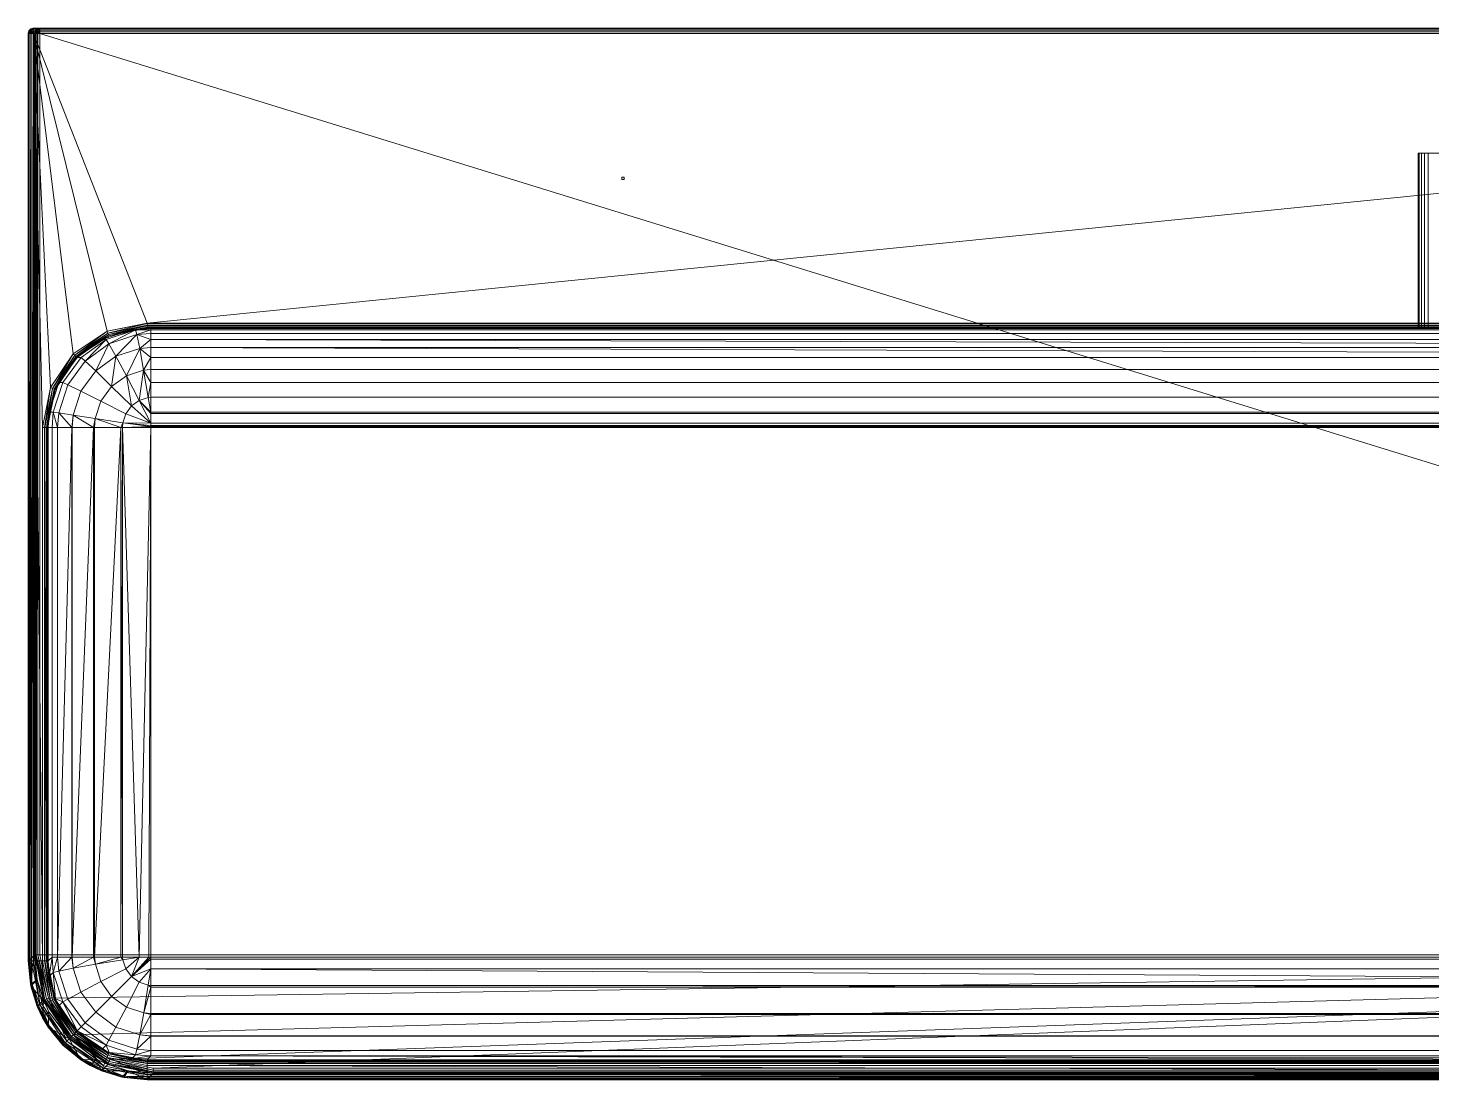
# Model space of a CAD drawing. Header units: inches. Extents: x -600 to 600, y -420 to 0.
# Drawn here: x -600 to -40, y -420 to 0 of the extents above; entities that cross this region are included whole.
import ezdxf

# ---------------------------------------------------------------- set-up
doc = ezdxf.new("R2010")
doc.units = ezdxf.units.IN
doc.linetypes.add('Durchgehend', pattern=[0])
doc.layers.get('0').update_dxf_attribs({"linetype": 'Durchgehend', "lineweight": 0})

msp = doc.modelspace()

# ---------------------------------------------------------------- meshes
at = {"color": 7, "linetype": 'Durchgehend'}
mesh = msp.add_polyface(dxfattribs=at)
corners = [(-597.8, 0, 112.8), (-597.933, -0.004, 112.797), (-597.8, -0.004, 112.933), (-598.066, -0.016, 112.794), (-598.059, -0.071, 113.29), (-598.938, -0.317, 112.774), (-599.019, -0.435, 113.29), (-599.05, -0.39, 112.772), (-599.683, -1.062, 112.757), (-599.7, -1.203, 113.29), (-599.748, -1.178, 112.756), (-599.996, -2.067, 112.75), (-599.946, -2.2, 113.29), (-599.696, -2.2, 113.917), (-599.324, -1.401, 114.172), (-598.343, -1.415, 114.782), (-598.646, -1.757, 114.782), (-597.8, -2.2, 115), (-599.521, -2.2, 114.172), (-598.96, -2.2, 114.67), (-597.958, -2.2, 114.994), (-598.755, -2.2, 114.782), (-597.8, -2.067, 114.996), (-597.916, -1.253, 114.782), (-597.8, -1.246, 114.782), (-597.8, -1.062, 114.683), (-598.008, -0.493, 114.172), (-597.8, -0.48, 114.172), (-597.8, -0.317, 113.938), (-597.8, -0.055, 113.29), (-598.778, -0.785, 114.172), (-596.549, -0.39, 2.172), (-597.182, -1.062, 2.157), (-597.247, -1.178, 2.156), (-597.495, -2.067, 2.15), (-596.438, -0.317, 2.174)]
mesh.append_faces([[corners[k] for k in face] for face in [(0, 1, 2), (2, 1, 3), (4, 3, 5), (6, 5, 7), (8, 6, 7), (8, 9, 6), (8, 10, 9), (9, 10, 11), (12, 9, 11), (12, 13, 9), (9, 13, 14), (15, 16, 17), (13, 18, 14), (14, 18, 19), (20, 16, 21), (20, 17, 16), (17, 22, 23), (17, 23, 15), (22, 24, 23), (23, 24, 25), (26, 25, 27), (28, 26, 27), (28, 4, 26), (28, 29, 4), (4, 29, 2), (3, 4, 2), (6, 4, 5), (6, 30, 26, 4), (30, 6, 9, 14), (15, 30, 14, 16), (30, 15, 23, 26), (16, 14, 19), (23, 25, 26), (8, 7, 31, 32), (33, 10, 8, 32), (11, 10, 33, 34), (5, 35, 31, 7)]], dxfattribs={"color": 7})
mesh = msp.add_polyface(dxfattribs=at)
corners = [(-595.3, -2.2), (-596.055, -2.2, 0.134), (-596.145, -1.757, 0.218), (-595.842, -1.415, 0.218), (-595.415, -1.253, 0.218), (-595.3, -2.067, 0.004), (-595.3, -1.246, 0.218), (-596.254, -2.2, 0.218), (-596.8, -2.2, 0.591), (-596.823, -1.401, 0.828), (-597.02, -2.2, 0.828), (-597.308, -2.2, 1.301), (-597.199, -1.203, 1.71), (-597.445, -2.2, 1.71), (-597.495, -2.067, 2.15), (-597.247, -1.178, 2.156), (-597.182, -1.062, 2.157), (-596.518, -0.435, 1.71), (-595.507, -0.493, 0.828), (-595.3, -1.062, 0.317), (-596.549, -0.39, 2.172), (-596.438, -0.317, 2.174), (-595.558, -0.071, 1.71), (-595.565, -0.016, 2.194), (-595.3, -0.004, 2.067), (-595.432, -0.004, 2.197), (-595.3, 0, 2.2), (-595.3, -0.055, 1.71), (-595.3, -0.317, 1.062), (-595.3, -0.48, 0.828), (-596.277, -0.785, 0.828), (-597.933, -0.004, 112.797), (-597.8, 0, 112.8), (-598.066, -0.016, 112.794), (-598.938, -0.317, 112.774)]
mesh.append_faces([[corners[k] for k in face] for face in [(0, 1, 2), (0, 2, 3), (0, 3, 4), (5, 4, 6), (5, 0, 4), (1, 7, 2), (2, 7, 8), (9, 8, 10), (11, 9, 10), (11, 12, 9), (11, 13, 12), (12, 13, 14), (15, 12, 14), (15, 16, 12), (12, 16, 17), (4, 18, 19), (6, 4, 19), (16, 20, 17), (17, 20, 21), (22, 21, 23), (24, 23, 25), (26, 24, 25), (23, 24, 22), (22, 24, 27), (28, 22, 27), (28, 18, 22), (28, 29, 18), (18, 29, 19), (17, 30, 9, 12), (18, 4, 3, 30), (30, 3, 2, 9), (21, 22, 17), (22, 18, 30, 17), (8, 9, 2), (31, 32, 26, 25), (33, 23, 21, 34), (31, 25, 23, 33)]], dxfattribs={"color": 7})
mesh = msp.add_polyface(dxfattribs=at)
corners = [(-42.433, -50, 89.529), (-41.002, -50, 89.994), (-41.002, -120.015, 89.994), (-42.433, -120.015, 89.529), (-43.651, -50, 88.645), (-43.651, -120.015, 88.645), (-44.535, -50, 87.428), (-44.535, -120.015, 87.428), (-45, -50, 85.997), (-45, -120.015, 85.997), (-45, -50, 84.492), (-45, -120.015, 84.492), (-43.651, -50, 81.844), (-44.535, -50, 83.061), (-44.535, -120.015, 83.061), (-43.651, -120.015, 81.844), (-42.433, -50, 80.959), (-42.433, -120.015, 80.959), (-41.002, -50, 80.494), (-41.002, -120.015, 80.494), (595.299, -2.2), (-595.3, -2.2), (-595.3, -2.067, 0.004), (595.299, -2.067, 0.004), (595.299, -1.246, 0.218), (-595.3, -1.246, 0.218), (595.299, -0.004, 2.067), (-595.3, -0.004, 2.067), (-595.3, 0, 2.2), (595.299, 0, 2.2), (595.299, -0.055, 1.71), (-595.3, -0.055, 1.71), (595.299, -0.317, 1.062), (-595.3, -0.317, 1.062), (595.299, -0.48, 0.828), (-595.3, -0.48, 0.828), (595.299, -1.062, 0.317), (-595.3, -1.062, 0.317), (-597.8, 0, 112.8), (597.8, 0, 112.8), (-552.486, -120.011, 112.933), (-552.486, -120.015, 112.8), (552.486, -120.015, 112.8), (552.486, -120.011, 112.933), (-552.486, -117.947, 114.996), (552.486, -117.947, 114.996), (552.486, -117.814, 115), (-552.486, -117.814, 115), (-552.486, -118.656, 114.833), (552.486, -118.656, 114.833), (-552.486, -118.953, 114.683), (552.486, -118.953, 114.683), (-552.486, -119.37, 114.356), (552.486, -119.37, 114.356), (-552.486, -119.697, 113.938), (552.486, -119.697, 113.938), (-552.486, -119.847, 113.642), (552.486, -119.847, 113.642), (41.002, -50, 80.494), (597.8, -2.2, 115), (-597.8, -2.2, 115)]
mesh.append_faces([[corners[k] for k in face] for face in [(0, 1, 2, 3), (4, 0, 3, 5), (6, 4, 5, 7), (8, 6, 7, 9), (10, 8, 9, 11), (12, 13, 14, 15), (16, 12, 15, 17), (13, 10, 11, 14), (18, 16, 17, 19), (20, 21, 22, 23), (24, 23, 22, 25), (26, 27, 28, 29), (30, 31, 27, 26), (32, 33, 31, 30), (34, 35, 33, 32), (36, 37, 35, 34), (24, 25, 37, 36), (29, 28, 38, 39), (40, 41, 42, 43), (44, 45, 46, 47), (48, 49, 45, 44), (50, 51, 49, 48), (52, 53, 51, 50), (54, 55, 53, 52), (56, 57, 55, 54), (40, 43, 57, 56)]], dxfattribs={"color": 7})
mesh.append_faces([[corners[k] for k in face] for face in [(1, 4, 6), (1, 6, 8), (1, 8, 10), (1, 10, 13), (1, 13, 12), (1, 12, 16), (1, 16, 18), (1, 18, 58)]], dxfattribs={"vtx0": -1, "vtx2": -1, "color": 7})
mesh.append_faces([[corners[k] for k in face] for face in [(59, 60, 47), (42, 41, 2)]], dxfattribs={"vtx1": -1, "vtx2": -1, "color": 7})
mesh.append_faces([[corners[k] for k in face] for face in [(1, 0, 4)]], dxfattribs={"vtx2": -1, "color": 7})
mesh = msp.add_polyface(dxfattribs=at)
corners = [(44.535, -50, 87.428), (45, -50, 85.997), (45, -120.015, 85.997), (44.535, -120.015, 87.428), (43.65, -50, 88.645), (43.65, -120.015, 88.645), (42.433, -50, 89.529), (42.433, -120.015, 89.529), (41.002, -50, 89.994), (41.002, -120.015, 89.994), (-41.002, -50, 89.994), (-41.002, -120.015, 89.994), (44.535, -50, 83.061), (43.65, -50, 81.844), (43.65, -120.015, 81.844), (44.535, -120.015, 83.061), (42.433, -50, 80.959), (42.433, -120.015, 80.959), (45, -50, 84.492), (45, -120.015, 84.492), (41.002, -50, 80.494), (41.002, -120.015, 80.494), (-41.002, -50, 80.494), (-41.002, -120.015, 80.494), (-597.8, -2.067, 114.996), (-597.8, -2.2, 115), (597.8, -2.2, 115), (597.8, -2.067, 114.996), (-597.8, -0.004, 112.933), (597.8, -0.004, 112.933), (597.8, 0, 112.8), (-597.8, 0, 112.8), (-597.8, -0.055, 113.29), (597.8, -0.055, 113.29), (-597.8, -0.317, 113.938), (597.8, -0.317, 113.938), (-597.8, -0.48, 114.172), (597.8, -0.48, 114.172), (-597.8, -1.062, 114.683), (597.8, -1.062, 114.683), (-597.8, -1.246, 114.782), (597.8, -1.246, 114.782), (-552.486, -117.814, 115), (552.486, -117.814, 115), (552.486, -120.015, 112.8), (550.941, -120.015, 44.5)]
mesh.append_faces([[corners[k] for k in face] for face in [(0, 1, 2, 3), (4, 0, 3, 5), (6, 4, 5, 7), (8, 6, 7, 9), (10, 8, 9, 11), (12, 13, 14, 15), (13, 16, 17, 14), (18, 12, 15, 19), (16, 20, 21, 17), (1, 18, 19, 2), (20, 22, 23, 21), (24, 25, 26, 27), (28, 29, 30, 31), (32, 33, 29, 28), (34, 35, 33, 32), (36, 37, 35, 34), (38, 39, 37, 36), (40, 41, 39, 38), (24, 27, 41, 40)]], dxfattribs={"color": 7})
mesh.append_faces([[corners[k] for k in face] for face in [(10, 6, 8)]], dxfattribs={"vtx0": -1, "color": 7})
mesh.append_faces([[corners[k] for k in face] for face in [(44, 21, 45)]], dxfattribs={"vtx0": -1, "vtx1": -1, "color": 7})
mesh.append_faces([[corners[k] for k in face] for face in [(10, 20, 16), (10, 16, 13), (10, 13, 12), (10, 12, 18), (10, 18, 1), (10, 1, 0), (10, 0, 4), (10, 4, 6), (26, 42, 43), (44, 5, 3), (44, 3, 2), (44, 2, 19), (44, 19, 15), (44, 15, 14), (44, 14, 17), (44, 17, 21)]], dxfattribs={"vtx0": -1, "vtx2": -1, "color": 7})
mesh = msp.add_polyface(dxfattribs=at)
corners = [(-599.946, -2.2, 113.29), (-599.996, -2.067, 112.75), (-599.998, -2.2, 112.908), (-600, -2.2, 112.75), (-598.646, -1.757, 114.782), (-598.96, -2.2, 114.67), (-598.755, -2.2, 114.782), (-597.958, -2.2, 114.994), (-598.653, -372.506, 114.828), (-598.96, -372.506, 114.67), (-599.521, -2.2, 114.172), (-599.373, -372.506, 114.338), (-599.696, -2.2, 113.917), (-599.696, -372.506, 113.917), (-599.847, -372.506, 113.608), (-599.998, -372.506, 112.908), (-597.445, -2.2, 1.71), (-597.499, -2.2, 2.15), (-597.495, -2.067, 2.15), (-596.8, -370.006, 0.591), (-596.8, -2.2, 0.591), (-596.254, -2.2, 0.218), (-596.838, -370.006, 0.627), (-597.02, -2.2, 0.828), (-597.499, -370.006, 2.15), (-597.308, -2.2, 1.301), (-597.318, -370.006, 1.324), (-597.308, -370.006, 1.301), (-596.055, -2.2, 0.134), (-596.055, -370.006, 0.134), (-568.444, -120.987, 115), (-581.983, -130.029, 115), (-581.394, -130.619, 114.834), (-590.26, -143.883, 114.835), (-580.892, -131.121, 114.368), (-589.164, -144.337, 113.673), (-580.555, -131.458, 113.665), (-591.028, -143.565, 115), (-587.695, -141.585, 112.844), (-591.515, -153.339, 112.849), (-580.428, -131.585, 112.835), (-570.426, -124.32, 112.823), (-589.605, -144.154, 114.372), (-586.131, -141.585, 43.704), (-589.95, -153.339, 43.618), (-578.868, -131.585, 43.869), (-584.133, -142.462, 31.54), (-577.226, -132.952, 31.697), (-587.765, -153.642, 31.458), (-578.886, -145.01, 20.645), (-573.01, -136.92, 20.778), (-581.975, -154.52, 20.575), (-597.8, -2.2, 115), (-594.201, -159.519, 115)]
mesh.append_faces([[corners[k] for k in face] for face in [(0, 1, 2), (1, 3, 2), (4, 5, 6), (7, 6, 8), (6, 5, 9), (5, 10, 11), (10, 12, 13), (12, 0, 14), (0, 2, 15), (16, 17, 18), (1, 18, 17, 3), (19, 20, 21), (20, 22, 23), (17, 16, 24), (16, 25, 26), (25, 23, 27), (21, 28, 29), (30, 31, 32), (32, 31, 33), (34, 35, 36), (31, 37, 33), (38, 35, 39), (38, 36, 35), (38, 40, 36), (36, 40, 41), (35, 34, 42), (42, 34, 32), (33, 42, 32), (43, 38, 39, 44), (45, 40, 38, 43), (43, 46, 47, 45), (44, 48, 46, 43), (46, 49, 50, 47), (48, 51, 49, 46)]], dxfattribs={"color": 7})
mesh.append_faces([[corners[k] for k in face] for face in [(52, 53, 37), (52, 37, 31), (52, 31, 30)]], dxfattribs={"vtx0": -1, "vtx2": -1, "color": 7})
mesh = msp.add_polyface(dxfattribs=at)
corners = [(-598.653, -372.506, 114.828), (-598.96, -372.506, 114.67), (-598.478, -381.643, 114.335), (-599.373, -372.506, 114.338), (-599.696, -372.506, 113.917), (-599.946, -2.2, 113.29), (-599.998, -372.506, 112.908), (-599.847, -372.506, 113.608), (-599.696, -2.2, 113.917), (-599.521, -2.2, 114.172), (-598.96, -2.2, 114.67), (-598.755, -2.2, 114.782), (-597.958, -2.2, 114.994), (-597.958, -372.506, 114.994), (-597.499, -370.006, 2.15), (-597.318, -370.006, 1.324), (-596.42, -380.073, 2.141), (-596.254, -2.2, 0.218), (-596.055, -370.006, 0.134), (-596.13, -370.006, 0.163), (-596.8, -370.006, 0.591), (-596.838, -370.006, 0.627), (-596.8, -2.2, 0.591), (-597.02, -2.2, 0.828), (-597.308, -370.006, 1.301), (-593.436, -159.519, 114.863), (-594.201, -159.519, 115), (-594.201, -372.507, 115), (-593.436, -372.507, 114.863), (-593.371, -372.507, 114.837), (-592.696, -372.507, 114.405), (-592.696, -159.519, 114.405), (-592.663, -372.507, 114.373), (-592.192, -372.507, 113.696), (-592.192, -159.519, 113.696), (-592.183, -372.507, 113.676), (-592.002, -372.507, 112.85), (-592.002, -159.519, 112.85), (-591.519, -378.666, 112.857), (-588.286, -370.941, 31.617), (-588.286, -159.519, 31.617), (-590.436, -159.519, 43.607), (-590.436, -370.941, 43.607), (-588.226, -370.941, 31.445), (-588.227, -159.519, 31.448), (-582.583, -370.941, 20.851), (-582.583, -159.519, 20.851), (-582.364, -370.941, 20.56), (-582.368, -159.519, 20.566), (-587.763, -376.532, 31.329), (-589.948, -377.109, 43.479), (-581.974, -375.407, 20.468), (-573.872, -370.941, 12.335), (-599.089, -381.765, 112.742), (-600, -372.506, 112.75), (-597.8, -2.2, 115), (-597.8, -372.506, 115)]
mesh.append_faces([[corners[k] for k in face] for face in [(0, 1, 2), (2, 1, 3), (4, 2, 3), (5, 6, 7), (8, 7, 4), (9, 4, 3), (10, 3, 1), (11, 1, 0), (12, 0, 13), (14, 15, 16), (17, 18, 19), (20, 17, 19), (20, 21, 22), (23, 21, 24), (25, 26, 27, 28), (29, 25, 28), (29, 30, 31), (31, 30, 32), (32, 33, 34), (34, 33, 35), (35, 36, 37), (38, 36, 35), (39, 40, 41, 42), (39, 43, 44), (43, 45, 46), (45, 47, 48), (39, 49, 43), (39, 50, 49), (39, 42, 50), (51, 52, 47), (45, 51, 47), (45, 49, 51), (45, 43, 49), (14, 53, 54), (36, 38, 42), (37, 36, 42, 41)]], dxfattribs={"color": 7})
mesh.append_faces([[corners[k] for k in face] for face in [(55, 56, 27)]], dxfattribs={"vtx2": -1, "color": 7})
mesh = msp.add_polyface(dxfattribs=at)
corners = [(-599.998, -2.2, 112.908), (-600, -2.2, 112.75), (-600, -372.506, 112.75), (-599.998, -372.506, 112.908), (-597.958, -2.2, 114.994), (-597.958, -372.506, 114.994), (-597.8, -372.506, 115), (-597.8, -2.2, 115), (-596.055, -2.2, 0.134), (-595.3, -2.2), (-595.3, -370.006), (-596.055, -370.006, 0.134), (-597.308, -2.2, 1.301), (-597.308, -370.006, 1.301), (-597.318, -370.006, 1.324), (-597.445, -2.2, 1.71), (-597.499, -370.006, 2.15), (-597.499, -2.2, 2.15), (-589.605, -144.154, 114.372), (-590.26, -143.883, 114.835), (-592.696, -159.519, 114.405), (-592.663, -159.519, 114.373), (-592.192, -159.519, 113.696), (-589.164, -144.337, 113.673), (-591.028, -143.565, 115), (-593.436, -159.519, 114.863), (-593.371, -159.519, 114.837), (-594.201, -159.519, 115), (-592.183, -159.519, 113.676), (-591.515, -153.339, 112.849), (-592.002, -159.519, 112.85), (-593.371, -372.507, 114.837), (-592.663, -372.507, 114.373), (-592.183, -372.507, 113.676), (-589.95, -153.339, 43.618), (-590.436, -159.519, 43.607), (-582.364, -370.941, 20.56), (-573.872, -159.519, 12.335), (-582.368, -159.519, 20.566), (-582.583, -370.941, 20.851), (-582.583, -159.519, 20.851), (-588.226, -370.941, 31.445), (-588.227, -159.519, 31.448), (-588.286, -370.941, 31.617), (-588.286, -159.519, 31.617), (-587.765, -153.642, 31.458), (-581.975, -154.52, 20.575), (-594.201, -372.507, 115)]
mesh.append_faces([[corners[k] for k in face] for face in [(0, 1, 2, 3), (4, 5, 6, 7), (8, 9, 10, 11), (12, 13, 14), (15, 14, 16), (16, 2, 1, 17), (18, 19, 20), (21, 18, 20), (21, 22, 18), (18, 22, 23), (19, 24, 25), (26, 19, 25), (26, 20, 19), (24, 27, 25), (22, 28, 23), (23, 28, 29), (28, 30, 29), (31, 26, 25), (31, 20, 26), (21, 32, 22), (21, 20, 32), (28, 33, 30), (28, 22, 33), (34, 29, 30, 35), (36, 37, 38), (39, 38, 40), (41, 40, 42), (43, 42, 44), (35, 44, 34), (34, 44, 45), (44, 42, 45), (45, 42, 40), (46, 40, 38), (37, 46, 38), (46, 45, 40)]], dxfattribs={"color": 7})
mesh.append_faces([[corners[k] for k in face] for face in [(7, 47, 27)]], dxfattribs={"vtx0": -1, "vtx2": -1, "color": 7})
mesh = msp.add_polyface(dxfattribs=at)
corners = [(-567.669, -122.858, 113.654), (-552.486, -119.847, 113.642), (-552.486, -119.697, 113.938), (-567.852, -122.418, 114.362), (-552.486, -119.37, 114.356), (-552.486, -118.953, 114.683), (-568.124, -121.76, 114.832), (-552.486, -118.656, 114.833), (-552.486, -117.947, 114.996), (-568.444, -120.987, 115), (-552.486, -117.814, 115), (-581.394, -130.619, 114.834), (-580.555, -131.458, 113.665), (-570.426, -124.32, 112.823), (-558.668, -120.501, 112.808), (-580.892, -131.121, 114.368), (-568.872, -124.32, 44.095), (-580.428, -131.585, 112.835), (-578.868, -131.585, 43.869), (-557.12, -120.501, 44.36), (-577.226, -132.952, 31.697), (-567.718, -126.043, 31.911), (-556.542, -122.411, 32.164), (-566.634, -143.1, 12.181), (-558.722, -150.887, 6.748), (-560.758, -138.83, 12.314), (-564.922, -131.043, 20.96), (-555.415, -127.953, 21.175), (-555.633, -148.642, 6.818), (-553.851, -136.585, 12.47), (-573.01, -136.92, 20.778), (-570.903, -148.978, 12.084), (-560.967, -153.977, 6.697), (-578.886, -145.01, 20.645), (-597.8, -2.2, 115)]
mesh.append_faces([[corners[k] for k in face] for face in [(0, 1, 2), (3, 2, 4), (5, 3, 4), (5, 6, 3), (5, 7, 6), (6, 7, 8), (9, 8, 10), (9, 6, 8), (9, 11, 6), (3, 12, 0), (2, 3, 0), (0, 13, 14), (1, 0, 14), (3, 6, 15), (12, 3, 15), (11, 15, 6), (0, 12, 13), (16, 13, 17, 18), (19, 14, 13, 16), (16, 20, 21), (19, 21, 22), (23, 24, 25), (26, 25, 27), (24, 28, 25), (28, 29, 25), (19, 16, 21), (16, 18, 20), (20, 30, 21), (30, 23, 26), (21, 26, 22), (21, 30, 26), (24, 23, 31, 32), (23, 30, 33, 31), (25, 26, 23), (29, 27, 25), (27, 22, 26)]], dxfattribs={"color": 7})
mesh.append_faces([[corners[k] for k in face] for face in [(34, 9, 10)]], dxfattribs={"vtx0": -1, "vtx2": -1, "color": 7})
mesh = msp.add_polyface(dxfattribs=at)
corners = [(552.507, -419.696, 113.917), (-552.507, -419.696, 113.917), (-552.507, -419.847, 113.608), (-552.507, -419.373, 114.338), (-552.507, -418.96, 114.67), (552.507, -418.96, 114.67), (-552.507, -418.653, 114.828), (-552.507, -412.001, 112.85), (-552.507, -412.183, 113.676), (131.477, -412.001, 112.85), (-550.942, -370.941, 5), (-550.942, -159.519, 5), (-551.81, -370.941, 5.01), (-550.942, -157.769, 5.039), (-550.942, -153.936, 5.396), (-555.633, -148.642, 6.818), (-550.942, -147.341, 6.924), (-552.002, -147.462, 6.9), (-550.942, -153.339, 5.486), (-550.942, -141.585, 9.305), (-553.851, -136.585, 12.47), (-550.942, -136.31, 12.536), (-550.942, -131.585, 16.569), (-555.415, -127.953, 21.175), (-550.942, -127.564, 21.277), (-550.942, -124.32, 26.567), (-555.407, -401.973, 20.468), (-550.942, -402.583, 20.851), (-550.942, -402.363, 20.56), (-550.942, -393.871, 12.335), (-550.942, -393.421, 12.019), (-553.845, -393.146, 11.96), (-550.942, -382.979, 6.878), (-551.999, -382.146, 6.637), (-550.942, -382.266, 6.658), (-550.942, -375.647, 5.281), (-552.486, -120.015, 112.8), (-42.433, -120.015, 89.529), (-41.002, -120.015, 89.994), (595.299, -370.006), (-567.335, -411.855), (-582.035, -402.035), (-591.855, -387.334), (-595.3, -370.006), (-595.3, -2.2), (-550.942, -120.015, 44.5), (-41.002, -120.015, 80.494), (-42.433, -120.015, 80.959), (-43.651, -120.015, 81.844), (-44.535, -120.015, 83.061), (-45, -120.015, 84.492), (-45, -120.015, 85.997), (-44.535, -120.015, 87.428), (-43.651, -120.015, 88.645), (-550.942, -410.436, 43.607)]
mesh.append_faces([[corners[k] for k in face] for face in [(0, 1, 2), (0, 3, 1), (4, 5, 6), (4, 3, 5), (7, 8, 9), (10, 11, 12), (13, 14, 15), (16, 17, 18), (16, 19, 17), (17, 19, 20), (15, 14, 18), (19, 21, 20), (20, 21, 22), (23, 22, 24), (25, 23, 24), (26, 27, 28), (29, 26, 28), (29, 30, 31), (31, 30, 32), (33, 32, 34), (35, 33, 34), (32, 33, 31)]], dxfattribs={"color": 7})
mesh.append_faces([[corners[k] for k in face] for face in [(45, 49, 50)]], dxfattribs={"vtx0": -1, "color": 7})
mesh.append_faces([[corners[k] for k in face] for face in [(36, 37, 38), (39, 40, 41), (39, 41, 42), (39, 42, 43), (39, 43, 44), (45, 46, 47), (45, 47, 48), (45, 48, 49), (36, 50, 51), (36, 51, 52), (36, 52, 53), (36, 53, 37)]], dxfattribs={"vtx0": -1, "vtx2": -1, "color": 7})
mesh.append_faces([[corners[k] for k in face] for face in [(45, 50, 36)]], dxfattribs={"vtx1": -1, "color": 7})
mesh.append_faces([[corners[k] for k in face] for face in [(54, 7, 9)]], dxfattribs={"vtx2": -1, "color": 7})
mesh = msp.add_polyface(dxfattribs=at)
corners = [(-552.507, -419.998, 112.908), (-552.507, -420, 112.75), (552.507, -420, 112.75), (552.507, -419.998, 112.908), (-552.507, -419.847, 113.608), (552.507, -419.847, 113.607), (552.507, -419.696, 113.917), (552.507, -419.374, 114.338), (-552.507, -419.373, 114.338), (552.507, -418.96, 114.67), (552.507, -418.654, 114.828), (-552.507, -418.653, 114.828), (552.507, -417.958, 114.994), (552.507, -417.8, 115), (-552.507, -417.8, 115), (-552.507, -417.958, 114.994), (-550.006, -416.055, 0.134), (-550.006, -415.299), (550.006, -415.299), (550.006, -416.055, 0.134), (-550.006, -417.318, 1.324), (550.006, -417.318, 1.324), (550.006, -417.499, 2.15), (-550.006, -417.499, 2.15), (-550.006, -417.308, 1.301), (550.006, -417.308, 1.301), (-550.006, -416.838, 0.627), (550.006, -416.838, 0.627), (-550.006, -416.8, 0.591), (550.006, -416.8, 0.591), (-550.006, -416.13, 0.163), (550.006, -416.13, 0.163), (131.477, -412.001, 112.85), (-552.507, -412.183, 113.676), (552.507, -412.182, 113.675), (552.507, -412.198, 113.711), (552.507, -414.201, 115), (552.507, -413.483, 114.88), (-552.507, -413.483, 114.88), (-552.507, -414.201, 115), (552.507, -413.366, 114.835), (-552.507, -413.37, 114.837), (552.507, -412.721, 114.428), (-552.507, -412.721, 114.428), (552.507, -412.661, 114.371), (-552.507, -412.663, 114.373), (-552.507, -412.198, 113.711), (595.299, -370.006), (-595.3, -2.2), (595.299, -2.2), (550.941, -131.585, 16.569), (550.941, -127.564, 21.277), (-550.942, -127.564, 21.277), (-550.942, -124.32, 26.567), (550.941, -124.32, 26.567), (-550.942, -382.979, 6.878), (550.941, -382.979, 6.878), (550.941, -382.266, 6.658), (550.941, -375.647, 5.281), (-550.942, -375.647, 5.281), (-550.942, -120.015, 44.5), (550.941, -120.015, 44.5), (41.002, -120.015, 80.494), (552.486, -120.015, 112.8), (-41.002, -120.015, 89.994), (41.002, -120.015, 89.994), (42.433, -120.015, 89.529), (43.65, -120.015, 88.645), (-550.942, -410.436, 43.607), (552.507, -412.001, 112.85), (550.941, -410.436, 43.607)]
mesh.append_faces([[corners[k] for k in face] for face in [(0, 1, 2, 3), (4, 3, 5), (6, 4, 5), (6, 7, 8), (8, 7, 9), (9, 10, 11), (11, 10, 12), (13, 14, 15, 12), (16, 17, 18, 19), (20, 21, 22, 23), (24, 25, 21, 20), (26, 27, 25, 24), (28, 29, 27, 26), (30, 31, 29, 28), (16, 19, 31, 30), (32, 33, 34), (34, 33, 35), (36, 37, 38, 39), (37, 40, 41), (40, 42, 43), (42, 44, 45), (44, 35, 46), (50, 51, 52), (53, 51, 54), (55, 56, 57), (57, 58, 59), (22, 2, 1, 23)]], dxfattribs={"color": 7})
mesh.append_faces([[corners[k] for k in face] for face in [(47, 48, 49), (68, 69, 70)]], dxfattribs={"vtx0": -1, "color": 7})
mesh.append_faces([[corners[k] for k in face] for face in [(39, 13, 36)]], dxfattribs={"vtx0": -1, "vtx1": -1, "color": 7})
mesh.append_faces([[corners[k] for k in face] for face in [(47, 18, 17), (63, 64, 65), (63, 65, 66), (63, 66, 67), (68, 32, 69)]], dxfattribs={"vtx0": -1, "vtx2": -1, "color": 7})
mesh.append_faces([[corners[k] for k in face] for face in [(60, 61, 62)]], dxfattribs={"vtx1": -1, "vtx2": -1, "color": 7})
mesh = msp.add_polyface(dxfattribs=at)
corners = [(-362.985, -59.5, 115), (-362.985, -59.5, 116), (-361.985, -59.5, 115), (-361.985, -59.5, 116), (-361.985, -60.5, 115), (-362.985, -60.5, 115), (-362.985, -60.5, 116), (-361.985, -60.5, 116)]
mesh.append_faces([[corners[k] for k in face] for face in [(3, 1, 6, 7), (0, 2, 4, 5), (6, 1, 0, 5), (1, 3, 2, 0), (3, 7, 4, 2), (7, 6, 5, 4)]], dxfattribs={"color": 7})
mesh = msp.add_polyface(dxfattribs=at)
corners = [(-552.507, -417.958, 114.994), (-552.507, -418.653, 114.828), (552.507, -417.958, 114.994), (-552.507, -419.847, 113.608), (-552.507, -419.998, 112.908), (552.507, -419.998, 112.908), (552.507, -412.198, 113.711), (-552.507, -412.183, 113.676), (-552.507, -412.198, 113.711), (552.507, -412.661, 114.371), (-552.507, -412.663, 114.373), (552.507, -412.721, 114.428), (-552.507, -412.721, 114.428), (552.507, -413.366, 114.835), (-552.507, -413.37, 114.837), (552.507, -413.483, 114.88), (-552.507, -413.483, 114.88), (-550.942, -159.378, 5), (-550.942, -159.519, 5), (550.941, -159.519, 5), (550.941, -159.378, 5), (-550.942, -141.585, 9.305), (-550.942, -147.341, 6.924), (550.941, -147.341, 6.924), (550.941, -141.585, 9.305), (550.941, -136.31, 12.536), (-550.942, -136.31, 12.536), (-550.942, -131.585, 16.569), (550.941, -131.585, 16.569), (-550.942, -127.564, 21.277), (550.941, -127.564, 21.277), (-550.942, -124.32, 26.567), (-550.942, -120.501, 38.321), (-550.942, -121.949, 32.291), (550.941, -121.949, 32.291), (550.941, -120.501, 38.321), (550.941, -120.015, 44.5), (-550.942, -120.015, 44.5), (550.941, -124.32, 26.567), (-550.942, -153.339, 5.486), (550.941, -153.339, 5.486), (-550.942, -153.936, 5.396), (550.941, -153.936, 5.396), (-550.942, -157.769, 5.039), (550.941, -157.769, 5.039), (-550.942, -158.632, 5.01), (550.941, -158.632, 5.01), (-550.942, -159.065, 5.003), (550.941, -159.065, 5.003), (550.941, -371.809, 5.01), (550.941, -370.941, 5), (-550.942, -370.941, 5), (-550.942, -371.809, 5.01), (550.941, -382.266, 6.658), (-550.942, -375.647, 5.281), (-550.942, -382.266, 6.658), (-550.942, -382.979, 6.878), (-550.942, -393.421, 12.019), (550.941, -393.422, 12.019), (550.941, -382.979, 6.878), (550.941, -393.871, 12.335), (-550.942, -393.871, 12.335), (-550.942, -402.363, 20.56), (550.941, -402.364, 20.56), (550.941, -402.583, 20.851), (-550.942, -402.583, 20.851), (-550.942, -408.226, 31.445), (550.941, -408.226, 31.445), (550.941, -408.285, 31.617), (-550.942, -408.285, 31.617), (-550.942, -410.436, 43.607), (550.941, -410.436, 43.607), (550.941, -375.647, 5.281), (552.507, -417.8, 115), (-552.507, -414.201, 115), (-552.507, -417.8, 115), (595.299, -370.006), (-550.006, -415.299), (-567.335, -411.855), (41.002, -120.015, 80.494), (-41.002, -120.015, 80.494)]
mesh.append_faces([[corners[k] for k in face] for face in [(0, 1, 2), (3, 4, 5), (6, 7, 8), (9, 8, 10), (11, 10, 12), (13, 12, 14), (15, 14, 16), (17, 18, 19, 20), (21, 22, 23, 24), (25, 26, 21, 24), (27, 28, 29), (27, 26, 25, 28), (29, 30, 31), (32, 33, 34, 35), (36, 37, 32, 35), (31, 38, 34, 33), (39, 40, 23, 22), (41, 42, 40, 39), (43, 44, 42, 41), (45, 46, 44, 43), (47, 48, 46, 45), (17, 20, 48, 47), (49, 50, 51, 52), (53, 54, 55), (56, 53, 55), (57, 58, 59, 56), (60, 58, 57, 61), (62, 63, 60, 61), (64, 63, 62, 65), (66, 67, 64, 65), (68, 67, 66, 69), (68, 69, 70, 71), (49, 52, 54, 72), (50, 19, 18, 51)]], dxfattribs={"color": 7})
mesh.append_faces([[corners[k] for k in face] for face in [(73, 74, 75)]], dxfattribs={"vtx0": -1, "vtx1": -1, "color": 7})
mesh.append_faces([[corners[k] for k in face] for face in [(76, 77, 78), (37, 79, 80)]], dxfattribs={"vtx0": -1, "vtx2": -1, "color": 7})
mesh = msp.add_polyface(dxfattribs=at)
corners = [(-561.644, -418.478, 114.335), (-552.507, -419.696, 113.917), (-552.507, -419.373, 114.338), (-552.507, -418.96, 114.67), (-552.507, -418.653, 114.828), (-560.074, -416.42, 2.141), (-550.006, -417.318, 1.324), (-550.006, -417.499, 2.15), (-552.486, -120.015, 112.8), (-552.486, -120.011, 112.933), (-558.668, -120.501, 112.808), (-552.486, -119.847, 113.642), (-552.507, -412.183, 113.676), (-552.507, -412.001, 112.85), (-558.667, -411.518, 112.857), (-557.12, -120.501, 44.36), (-550.942, -120.015, 44.5), (-550.942, -159.519, 5), (-555.648, -370.941, 5.281), (-551.81, -370.941, 5.01), (-550.942, -120.501, 38.321), (-556.542, -122.411, 32.164), (-550.942, -121.949, 32.291), (-550.942, -159.065, 5.003), (-562.297, -159.519, 6.667), (-550.942, -159.378, 5), (-550.942, -158.632, 5.01), (-562.147, -157.61, 6.67), (-550.942, -157.769, 5.039), (-555.415, -127.953, 21.175), (-550.942, -124.32, 26.567), (-558.722, -150.887, 6.748), (-555.633, -148.642, 6.818), (-552.002, -147.462, 6.9), (-553.851, -136.585, 12.47), (-550.942, -153.339, 5.486), (-550.942, -131.585, 16.569), (-550.942, -410.436, 43.607), (-550.942, -408.285, 31.617), (-557.11, -409.948, 43.479), (-556.532, -407.763, 31.329), (-550.942, -408.226, 31.445), (-550.942, -402.583, 20.851), (-550.942, -393.871, 12.335), (-553.845, -393.146, 11.96), (-555.407, -401.973, 20.468), (-550.942, -375.647, 5.281), (-555.631, -380.965, 6.581), (-551.999, -382.146, 6.637), (-558.72, -378.72, 6.562), (-550.942, -371.809, 5.01), (-550.942, -370.941, 5), (-552.507, -420, 112.75)]
mesh.append_faces([[corners[k] for k in face] for face in [(0, 1, 2), (3, 0, 2), (3, 4, 0), (5, 6, 7), (8, 9, 10), (10, 9, 11), (12, 13, 14), (15, 16, 8, 10), (17, 18, 19), (20, 21, 22), (20, 15, 21), (20, 16, 15), (23, 24, 25), (23, 26, 27), (27, 26, 28), (21, 29, 30), (22, 21, 30), (24, 17, 25), (31, 28, 32), (32, 33, 34), (32, 35, 33), (36, 29, 34), (37, 38, 39), (39, 38, 40), (38, 41, 40), (40, 41, 42), (43, 44, 45), (46, 47, 48), (46, 49, 47), (46, 50, 49), (19, 18, 49), (51, 49, 50), (51, 19, 49), (42, 45, 40), (7, 52, 5), (37, 14, 13)]], dxfattribs={"color": 7})
mesh = msp.add_polyface(dxfattribs=at)
corners = [(-562.979, -370.941, 6.878), (-562.267, -370.941, 6.658), (-562.297, -159.519, 6.667), (-562.979, -159.519, 6.878), (-573.422, -370.941, 12.019), (-573.433, -159.519, 12.027), (-573.872, -370.941, 12.335), (-573.872, -159.519, 12.335), (-582.364, -370.941, 20.56), (-555.648, -370.941, 5.281), (-550.942, -159.519, 5), (-573.148, -155.887, 12.034), (-581.975, -154.52, 20.575), (-562.147, -157.61, 6.67), (-550.942, -159.065, 5.003), (-560.967, -153.977, 6.697), (-550.942, -157.769, 5.039), (-558.722, -150.887, 6.748), (-570.903, -148.978, 12.084), (-578.886, -145.01, 20.645), (-562.146, -371.998, 6.637), (-573.147, -373.844, 11.96), (-568.863, -406.126, 43.299), (-567.71, -404.128, 31.158), (-577.219, -397.218, 31.1), (-578.861, -398.861, 43.238), (-560.753, -390.9, 11.854), (-564.915, -398.882, 20.323), (-555.407, -401.973, 20.468), (-553.845, -393.146, 11.96), (-566.63, -386.63, 11.818), (-573.004, -393.004, 20.273), (-555.631, -380.965, 6.581), (-551.999, -382.146, 6.637), (-558.72, -378.72, 6.562), (-570.901, -380.753, 11.854), (-560.965, -375.63, 6.581), (-578.882, -384.915, 20.323), (-581.974, -375.407, 20.468)]
mesh.append_faces([[corners[k] for k in face] for face in [(0, 1, 2), (3, 0, 2), (3, 4, 0), (3, 5, 4), (4, 5, 6), (6, 5, 7), (8, 6, 7), (1, 9, 2), (2, 9, 10), (7, 11, 12), (7, 5, 11), (11, 5, 3), (13, 3, 2), (14, 13, 2), (15, 16, 17), (3, 13, 11), (18, 19, 12, 11), (16, 15, 13), (15, 18, 11, 13), (1, 20, 9), (1, 0, 20), (20, 0, 21), (0, 4, 21), (21, 4, 6), (22, 23, 24, 25), (26, 27, 28, 29), (30, 31, 27, 26), (27, 31, 24, 23), (32, 26, 29, 33), (34, 30, 26, 32), (35, 30, 34, 36), (36, 34, 9), (20, 36, 9), (20, 21, 35, 36), (35, 37, 31, 30), (6, 38, 21), (21, 38, 37, 35)]], dxfattribs={"color": 7})
mesh = msp.add_polyface(dxfattribs=at)
corners = [(-598.653, -372.506, 114.828), (-595.146, -390.164, 114.824), (-597.958, -372.506, 114.994), (-598.478, -381.643, 114.335), (-599.696, -372.506, 113.917), (-598.94, -381.735, 113.6), (-599.847, -372.506, 113.608), (-599.998, -372.506, 112.908), (-599.089, -381.765, 112.742), (-600, -372.506, 112.75), (-598.921, -382.574, 112.741), (-594.355, -389.836, 115), (-597.8, -372.506, 115), (-596.42, -380.073, 2.141), (-597.318, -370.006, 1.324), (-593.713, -388.104, 1.314), (-597.308, -370.006, 1.301), (-596.838, -370.006, 0.627), (-593.27, -387.92, 0.622), (-596.8, -370.006, 0.591), (-592.618, -387.65, 0.163), (-596.13, -370.006, 0.163), (-596.055, -370.006, 0.134), (-591.855, -387.334), (-595.3, -370.006), (-594.201, -372.507, 115), (-592.696, -372.507, 114.405), (-589.611, -387.877, 114.378), (-592.663, -372.507, 114.373), (-590.264, -388.147, 114.837), (-593.371, -372.507, 114.837), (-593.436, -372.507, 114.863), (-591.028, -388.464, 115), (-591.519, -378.666, 112.857), (-592.183, -372.507, 113.676), (-589.168, -387.694, 113.686), (-592.192, -372.507, 113.696), (-586.127, -388.862, 43.299), (-584.129, -387.709, 31.158), (-587.763, -376.532, 31.329), (-589.948, -377.109, 43.479), (-578.882, -384.915, 20.323), (-581.974, -375.407, 20.468), (-597.499, -370.006, 2.15), (-590.436, -370.941, 43.607), (-588.996, -387.622, 112.865)]
mesh.append_faces([[corners[k] for k in face] for face in [(0, 1, 2), (0, 3, 1), (4, 5, 3), (4, 6, 5), (5, 6, 7), (8, 7, 9), (8, 5, 7), (8, 10, 5), (11, 12, 2), (13, 14, 15), (14, 16, 15), (15, 16, 17), (18, 17, 19), (20, 19, 21), (22, 20, 21), (22, 23, 20), (22, 24, 23), (17, 18, 15), (20, 18, 19), (26, 27, 28), (26, 29, 27), (26, 30, 29), (29, 30, 31), (32, 31, 25), (32, 29, 31), (33, 34, 35), (34, 36, 35), (35, 36, 27), (36, 28, 27), (37, 38, 39, 40), (39, 38, 41, 42), (10, 8, 13), (13, 8, 43), (44, 33, 40), (40, 33, 45)]], dxfattribs={"color": 7})
mesh.append_faces([[corners[k] for k in face] for face in [(11, 25, 12)]], dxfattribs={"vtx0": -1, "color": 7})
mesh = msp.add_polyface(dxfattribs=at)
corners = [(-584.536, -404.535, 115), (-594.355, -389.836, 115), (-595.146, -390.164, 114.824), (-597.958, -372.506, 114.994), (-598.94, -381.735, 113.6), (-598.921, -382.574, 112.741), (-596.248, -390.62, 113.596), (-595.813, -390.44, 114.332), (-591.483, -398.547, 114.331), (-598.478, -381.643, 114.335), (-596.387, -390.678, 112.735), (-594.196, -395.259, 112.733), (-591.874, -398.808, 113.593), (-593.887, -388.176, 2.135), (-593.713, -388.104, 1.314), (-591.696, -392.758, 2.133), (-596.42, -380.073, 2.141), (-591.855, -387.334), (-582.035, -402.035), (-592.618, -387.65, 0.163), (-583.456, -403.456, 1.31), (-593.27, -387.92, 0.622), (-583.117, -403.117, 0.62), (-590.264, -388.147, 114.837), (-581.402, -401.402, 114.837), (-589.611, -387.877, 114.378), (-591.028, -388.464, 115), (-581.991, -401.99, 115), (-589.168, -387.694, 113.686), (-587.704, -390.427, 112.867), (-588.996, -387.622, 112.865), (-591.519, -378.666, 112.857), (-580.564, -400.564, 113.69), (-578.861, -398.861, 43.238), (-577.219, -397.218, 31.1), (-584.129, -387.709, 31.158), (-586.127, -388.862, 43.299), (-573.004, -393.004, 20.273), (-578.882, -384.915, 20.323), (-591.998, -398.891, 112.731), (-580.436, -400.435, 112.87), (-589.948, -377.109, 43.479), (-594.201, -372.507, 115)]
mesh.append_faces([[corners[k] for k in face] for face in [(0, 1, 2), (2, 1, 3), (4, 5, 6), (7, 6, 8), (2, 7, 8), (2, 9, 7), (7, 9, 4), (6, 7, 4), (5, 10, 6), (6, 10, 11), (6, 12, 8), (6, 11, 12), (13, 14, 15), (13, 16, 14), (17, 18, 19), (15, 14, 20), (20, 14, 21), (22, 21, 19), (23, 24, 25), (26, 27, 23), (28, 29, 30), (31, 28, 30), (32, 28, 25), (32, 29, 28), (33, 34, 35, 36), (34, 37, 38, 35), (15, 39, 11), (13, 11, 10), (5, 13, 10), (5, 16, 13), (13, 15, 11), (36, 30, 29), (40, 36, 29), (40, 33, 36), (36, 41, 30)]], dxfattribs={"color": 7})
mesh.append_faces([[corners[k] for k in face] for face in [(0, 26, 1), (42, 1, 26)]], dxfattribs={"vtx0": -1, "vtx1": -1, "color": 7})
mesh = msp.add_polyface(dxfattribs=at)
corners = [(-575.26, -414.196, 112.733), (-578.809, -411.874, 113.593), (-578.892, -411.998, 112.731), (-584.536, -404.535, 115), (-585.142, -405.142, 114.824), (-570.164, -415.145, 114.824), (-595.146, -390.164, 114.824), (-591.483, -398.547, 114.331), (-591.874, -398.808, 113.593), (-594.196, -395.259, 112.733), (-591.998, -398.891, 112.731), (-585.985, -405.985, 113.592), (-586.091, -406.09, 112.73), (-585.653, -405.653, 114.331), (-578.548, -411.483, 114.331), (-592.618, -387.65, 0.163), (-582.035, -402.035), (-582.618, -402.618, 0.163), (-583.117, -403.117, 0.62), (-567.651, -412.617, 0.163), (-583.456, -403.456, 1.31), (-572.759, -411.695, 2.133), (-583.59, -403.59, 2.13), (-591.696, -392.758, 2.133), (-567.921, -413.27, 0.622), (-593.27, -387.92, 0.622), (-581.991, -401.99, 115), (-568.147, -410.259, 114.837), (-581.402, -401.402, 114.837), (-590.264, -388.147, 114.837), (-570.428, -407.704, 112.867), (-580.436, -400.435, 112.87), (-580.564, -400.564, 113.69), (-587.704, -390.427, 112.867), (-589.611, -387.877, 114.378), (-580.903, -400.903, 114.38), (-569.837, -414.355, 115), (-591.028, -388.464, 115)]
mesh.append_faces([[corners[k] for k in face] for face in [(0, 1, 2), (3, 4, 5), (3, 6, 4), (6, 7, 4), (8, 9, 10), (11, 10, 12), (2, 11, 12), (2, 1, 11), (11, 1, 13), (8, 13, 7), (5, 4, 14), (14, 4, 13), (1, 14, 13), (13, 4, 7), (10, 11, 8), (8, 11, 13), (15, 16, 17), (18, 17, 19), (20, 21, 22), (23, 20, 22), (17, 18, 15), (17, 16, 19), (18, 24, 20), (25, 18, 20), (26, 27, 28), (29, 26, 28), (30, 31, 32), (32, 31, 33), (32, 34, 35), (35, 34, 28), (2, 22, 21), (2, 12, 22), (22, 12, 10), (23, 22, 10)]], dxfattribs={"color": 7})
mesh.append_faces([[corners[k] for k in face] for face in [(36, 26, 3), (37, 3, 26)]], dxfattribs={"vtx0": -1, "vtx1": -1, "color": 7})
mesh = msp.add_polyface(dxfattribs=at)
corners = [(-562.574, -418.921, 112.741), (-561.736, -418.939, 113.6), (-570.62, -416.247, 113.596), (-570.678, -416.387, 112.735), (-575.26, -414.196, 112.733), (-570.44, -415.813, 114.332), (-570.164, -415.145, 114.824), (-578.548, -411.483, 114.331), (-578.809, -411.874, 113.593), (-552.507, -417.958, 114.994), (-569.837, -414.355, 115), (-584.536, -404.535, 115), (-561.644, -418.478, 114.335), (-560.074, -416.42, 2.141), (-568.176, -413.887, 2.135), (-568.104, -413.713, 1.314), (-572.759, -411.695, 2.133), (-567.651, -412.617, 0.163), (-582.035, -402.035), (-567.335, -411.855), (-567.921, -413.27, 0.622), (-583.117, -403.117, 0.62), (-583.456, -403.456, 1.31), (-567.623, -408.996, 112.865), (-567.693, -409.164, 113.686), (-558.667, -411.518, 112.857), (-570.428, -407.704, 112.867), (-580.564, -400.564, 113.69), (-567.877, -409.607, 114.378), (-580.903, -400.903, 114.38), (-568.147, -410.259, 114.837), (-581.402, -401.402, 114.837), (-581.991, -401.99, 115), (-568.465, -411.028, 115), (-578.892, -411.998, 112.731), (-580.436, -400.435, 112.87), (-568.863, -406.126, 43.299), (-578.861, -398.861, 43.238), (-557.11, -409.948, 43.479)]
mesh.append_faces([[corners[k] for k in face] for face in [(0, 1, 2), (3, 2, 4), (3, 0, 2), (5, 6, 7), (2, 7, 8), (4, 2, 8), (6, 9, 10), (11, 6, 10), (7, 2, 5), (5, 2, 1), (12, 5, 1), (12, 6, 5), (13, 14, 15), (15, 14, 16), (17, 18, 19), (20, 21, 17), (16, 22, 15), (15, 22, 20), (23, 24, 25), (23, 26, 24), (24, 26, 27), (28, 27, 29), (30, 29, 31), (30, 28, 29), (32, 33, 30), (28, 24, 27), (0, 3, 13), (13, 3, 14), (14, 3, 16), (16, 3, 4), (34, 16, 4), (35, 36, 37), (35, 26, 36), (36, 26, 23), (38, 36, 23)]], dxfattribs={"color": 7})
mesh.append_faces([[corners[k] for k in face] for face in [(32, 10, 33)]], dxfattribs={"vtx0": -1, "vtx1": -1, "color": 7})
mesh = msp.add_polyface(dxfattribs=at)
corners = [(-552.507, -420, 112.75), (-552.507, -419.998, 112.908), (-561.765, -419.089, 112.742), (-561.736, -418.939, 113.6), (-552.507, -419.847, 113.608), (-552.507, -419.696, 113.917), (-561.644, -418.478, 114.335), (-552.507, -418.653, 114.828), (-570.164, -415.145, 114.824), (-552.507, -417.958, 114.994), (-552.507, -417.8, 115), (-569.837, -414.355, 115), (-562.574, -418.921, 112.741), (-567.921, -413.27, 0.622), (-567.651, -412.617, 0.163), (-550.006, -416.8, 0.591), (-550.006, -416.838, 0.627), (-568.104, -413.713, 1.314), (-550.006, -417.308, 1.301), (-550.006, -417.318, 1.324), (-560.074, -416.42, 2.141), (-550.006, -416.055, 0.134), (-567.335, -411.855), (-550.006, -415.299), (-550.006, -416.13, 0.163), (-552.507, -414.201, 115), (-552.507, -413.483, 114.88), (-568.465, -411.028, 115), (-568.147, -410.259, 114.837), (-552.507, -413.37, 114.837), (-552.507, -412.721, 114.428), (-567.877, -409.607, 114.378), (-552.507, -412.663, 114.373), (-552.507, -412.198, 113.711), (-567.693, -409.164, 113.686), (-552.507, -412.183, 113.676), (-558.667, -411.518, 112.857), (-557.11, -409.948, 43.479), (-556.532, -407.763, 31.329), (-567.71, -404.128, 31.158), (-568.863, -406.126, 43.299), (-564.915, -398.882, 20.323), (-555.407, -401.973, 20.468), (-567.623, -408.996, 112.865), (-550.942, -410.436, 43.607)]
mesh.append_faces([[corners[k] for k in face] for face in [(0, 1, 2), (2, 1, 3), (1, 4, 3), (3, 4, 5), (6, 7, 8), (7, 9, 8), (9, 10, 11), (12, 2, 3), (6, 3, 5), (13, 14, 15), (16, 13, 15), (16, 17, 13), (16, 18, 17), (17, 18, 19), (20, 17, 19), (21, 22, 23), (21, 14, 22), (21, 24, 14), (14, 24, 15), (25, 26, 27), (27, 26, 28), (26, 29, 28), (28, 29, 30), (31, 30, 32), (33, 31, 32), (33, 34, 31), (33, 35, 34), (34, 35, 36), (28, 30, 31), (37, 38, 39, 40), (41, 39, 38, 42), (20, 0, 2), (12, 20, 2), (37, 43, 36), (44, 37, 36)]], dxfattribs={"color": 7})
mesh.append_faces([[corners[k] for k in face] for face in [(27, 10, 25), (10, 27, 11)]], dxfattribs={"vtx0": -1, "vtx1": -1, "color": 7})

doc.saveas('drawing.dxf')
